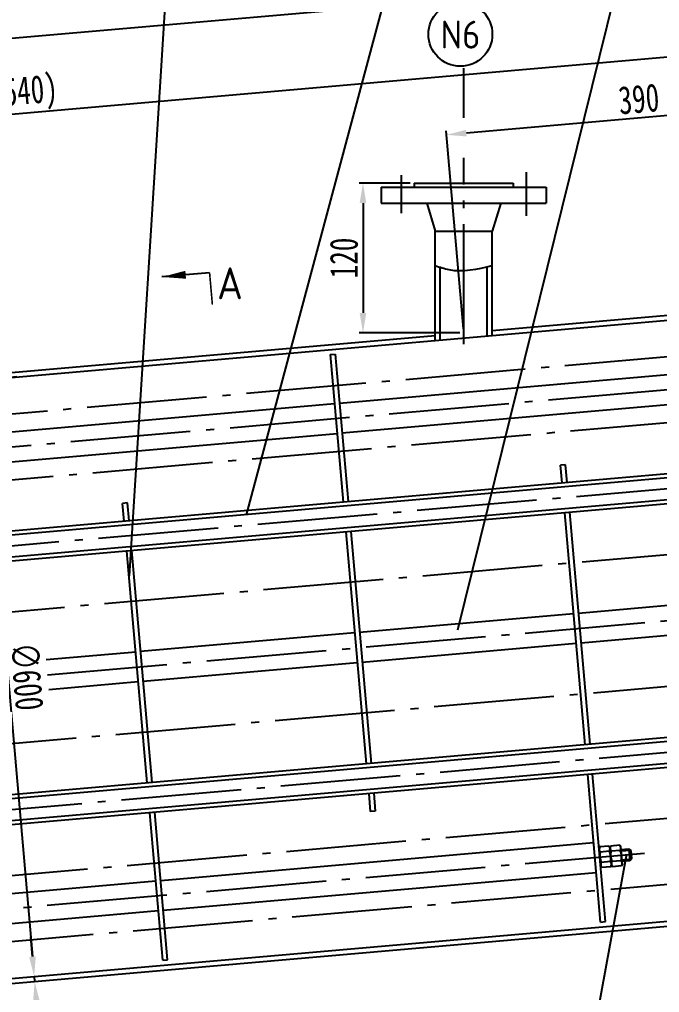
# Model space of a CAD drawing. Extents: x 3752 to 5058, y 2005 to 3221.
# Drawn here: x 3988.5 to 4068.6, y 3038.3 to 3160.2 of the extents above; entities that cross this region are included whole.
import ezdxf
from ezdxf.enums import TextEntityAlignment as Align

# ---------------------------------------------------------------- set-up
doc = ezdxf.new("R2010")
doc.units = 0
doc.linetypes.add('CENTER', pattern=[20, 15, -2, 1, -2])
doc.layers.get('0').update_dxf_attribs({"linetype": 'CONTINUOUS'})
doc.layers.get('Defpoints').update_dxf_attribs({"linetype": 'CONTINUOUS'})
for name, color, linetype in [('1', 7, 'CONTINUOUS'), ('2', 1, 'CONTINUOUS'), ('3', 2, 'CENTER'), ('pbz', 7, 'CONTINUOUS')]:
    doc.layers.add(name, color=color, linetype=linetype)
doc.styles.add('ACISOTS', font='isocp.shx', dxfattribs={"height": 1, "bigfont": 'gbcbig.shx'})
doc.styles.add('HZ5', font='GungsuhChe.ttf', dxfattribs={"width": 0.75})
doc.dimstyles.new('8', dxfattribs={"dimtxt": 3.5, "dimasz": 2.5, "dimexe": 0.5, "dimexo": 0.5, "dimtad": 1, "dimdec": 0, "dimlfac": 8, "dimzin": 0, "dimdsep": 46, "dimtxsty": 'HZ5', "dimcen": 0, "dimadec": 0, "dimazin": 0, "dimtfac": 0.857143, "dimtdec": 0, "dimtmove": 0, "dimatfit": 0, "dimfxl": 0, "dimtvp": 1.5, "dimtolj": 1, "dimtzin": 0, "dimarcsym": 0})

# ---------------------------------------------------------------- blocks, each defined once
blk = doc.blocks.new('*D24')
at = {"layer": '1', "color": 0, "lineweight": -2}
for p, q in [((3894.47, 3115.1), (3892.3, 3139.89)), ((3889.85, 3139.18), (3846.27, 3135.36)), ((3845.9, 3110.85), (3843.73, 3135.64))]:
    blk.add_line(p, q, dxfattribs=at)
at = {"layer": '1', "color": 0}
for points in [[(3889.81, 3139.59), (3889.89, 3138.76), (3892.34, 3139.39)], [(3846.23, 3135.78), (3846.3, 3134.95), (3843.78, 3135.15)]]:
    blk.add_solid(points, dxfattribs=at)
at = {"layer": 'Defpoints', "color": 0}
for p in [(3843.78, 3135.15), (3894.51, 3114.6), (3845.95, 3110.35)]:
    blk.add_point(p, dxfattribs=at)
at = {"layer": '1', "color": 0, "insert": (3867.85, 3139.64), "char_height": 3.5, "attachment_point": 5, "rotation": 5, "style": 'HZ5'}
blk.add_mtext('\\A1;390', dxfattribs=at)
blk = doc.blocks.new('*D26')
at = {"layer": '1', "color": 0, "lineweight": -2}
for p, q in [((3691.84, 3129.2), (3878.63, 3145.54)), ((3883.99, 3112.93), (3881.07, 3146.26)), ((3693.64, 3079.9), (3689.31, 3129.48))]:
    blk.add_line(p, q, dxfattribs=at)
at = {"layer": '1', "color": 0}
for points in [[(3878.59, 3145.96), (3878.66, 3145.13), (3881.12, 3145.76)], [(3691.8, 3129.62), (3691.88, 3128.79), (3689.35, 3128.98)]]:
    blk.add_solid(points, dxfattribs=at)
at = {"layer": 'Defpoints', "color": 0}
for p in [(3881.12, 3145.76), (3884.03, 3112.43), (3693.69, 3079.41)]:
    blk.add_point(p, dxfattribs=at)
at = {"layer": '1', "color": 0, "insert": (3785.03, 3139.74), "char_height": 3.5, "attachment_point": 5, "rotation": 5, "style": 'HZ5'}
blk.add_mtext('\\A1;220x7(=1540)', dxfattribs=at)
blk = doc.blocks.new('*D35')
at = {"layer": '1', "color": 0, "lineweight": -2}
for p, q in [((3790.03, 3104.83), (3785.17, 3104.41)), ((3785.88, 3101.96), (3791.98, 3032.23))]:
    blk.add_line(p, q, dxfattribs=at)
at = {"layer": '1', "color": 0}
for points in [[(3786.3, 3102), (3785.47, 3101.92), (3785.66, 3104.45)], [(3792.4, 3032.26), (3791.57, 3032.19), (3792.2, 3029.74)]]:
    blk.add_solid(points, dxfattribs=at)
at = {"layer": 'Defpoints', "color": 0}
for p in [(3790.53, 3104.88), (3792.2, 3029.74), (3792.2, 3029.74)]:
    blk.add_point(p, dxfattribs=at)
at = {"layer": '1', "color": 0, "insert": (3791.3, 3067.3), "char_height": 3.5, "attachment_point": 5, "rotation": 275, "style": 'HZ5'}
blk.add_mtext('\\A1;\\A1;∅600', dxfattribs=at)
blk = doc.blocks.new('*D36')
at = {"layer": '1', "color": 0, "lineweight": -2}
for p, q in [((3791.98, 3032.23), (3791.77, 3034.72)), ((3792.2, 3029.74), (3792.26, 3029.11)), ((3792.47, 3026.62), (3792.95, 3021.14))]:
    blk.add_line(p, q, dxfattribs=at)
at = {"layer": '1', "color": 0}
for points in [[(3792.4, 3032.26), (3791.57, 3032.19), (3792.2, 3029.74)], [(3792.89, 3026.66), (3792.06, 3026.59), (3792.26, 3029.11)]]:
    blk.add_solid(points, dxfattribs=at)
at = {"layer": 'Defpoints', "color": 0}
for p in [(3792.2, 3029.74), (3792.26, 3029.11), (3792.26, 3029.11)]:
    blk.add_point(p, dxfattribs=at)
at = {"layer": '1', "color": 0, "insert": (3795.19, 3022.84), "char_height": 3.5, "attachment_point": 5, "rotation": 275, "style": 'HZ5'}
blk.add_mtext('\\A1;5', dxfattribs=at)
blk = doc.blocks.new('*D37')
at = {"layer": '1', "color": 0, "lineweight": -2}
for p, q in [((3911.71, 3118.8), (3908.27, 3158.15)), ((3663, 3136.19), (3905.82, 3157.43)), ((3663.91, 3097.12), (3660.46, 3136.47))]:
    blk.add_line(p, q, dxfattribs=at)
at = {"layer": '1', "color": 0}
for points in [[(3905.78, 3157.85), (3905.86, 3157.02), (3908.31, 3157.65)], [(3662.96, 3136.6), (3663.03, 3135.77), (3660.51, 3135.97)]]:
    blk.add_solid(points, dxfattribs=at)
at = {"layer": 'Defpoints', "color": 0}
for p in [(3908.31, 3157.65), (3911.75, 3118.3), (3663.95, 3096.62)]:
    blk.add_point(p, dxfattribs=at)
at = {"layer": '1', "color": 0, "insert": (3784.2, 3149.17), "char_height": 3.5, "attachment_point": 5, "rotation": 5, "style": 'HZ5'}
blk.add_mtext('\\A1;1992', dxfattribs=at)
blk = doc.blocks.new('*U46')
at = {"layer": '1', "color": 7}
for p, q in [((3819.08, 3111.31), (3813.11, 3110.78)), ((3827.75, 3012.3), (3821.77, 3011.77))]:
    blk.add_line(p, q, dxfattribs=at)
for points in [[(3813.11, 3110.78, 0, 1, 0), (3816.09, 3111.05, 1, 1, 0)], [(3821.77, 3011.77, 0, 1, 0), (3824.76, 3012.03, 1, 1, 0)]]:
    blk.add_lwpolyline(points, format="xyseb", dxfattribs=at)
at = {"layer": '1', "color": 1, "const_width": 0.2}
for points in [[(3819.08, 3111.31), (3819.43, 3107.32)], [(3827.75, 3012.3), (3827.4, 3016.28)]]:
    blk.add_lwpolyline(points, dxfattribs=at)
blk = doc.blocks.new('*D71')
at = {"layer": '1', "color": 0, "lineweight": -2}
for p, q in [((3981.76, 3083.46), (3981.76, 2936.06)), ((3613.42, 3051.24), (3613.42, 2936.06)), ((3615.92, 2936.56), (3979.26, 2936.56))]:
    blk.add_line(p, q, dxfattribs=at)
at = {"layer": '1', "color": 0}
for points in [[(3615.92, 2936.98), (3615.92, 2936.15), (3613.42, 2936.56)], [(3979.26, 2936.98), (3979.26, 2936.15), (3981.76, 2936.56)]]:
    blk.add_solid(points, dxfattribs=at)
at = {"layer": 'Defpoints', "color": 0}
for p in [(3981.76, 3083.96), (3613.42, 3051.74), (3981.76, 2936.56)]:
    blk.add_point(p, dxfattribs=at)
at = {"layer": '1', "color": 0, "insert": (3797.59, 2938.94), "char_height": 3.5, "attachment_point": 5, "style": 'HZ5'}
blk.add_mtext('\\A1;~2950', dxfattribs=at)
blk = doc.blocks.new('xhbzcir')
at = {"color": 0, "const_width": 0.5}
blk.add_lwpolyline([(-0.25, 0, 1), (0.25, 0, 1)], format="xyb", close=True, dxfattribs=at)
blk = doc.blocks.new('*D174')
at = {"layer": '1', "color": 0, "lineweight": -2}
for p, q in [((4037.43, 3139.71), (4031.01, 3139.71)), ((4031.51, 3137.21), (4031.51, 3123.46)), ((4043.62, 3120.96), (4031.01, 3120.96))]:
    blk.add_line(p, q, dxfattribs=at)
at = {"layer": '1', "color": 0}
for points in [[(4031.09, 3137.21), (4031.92, 3137.21), (4031.51, 3139.71)], [(4031.09, 3123.46), (4031.92, 3123.46), (4031.51, 3120.96)]]:
    blk.add_solid(points, dxfattribs=at)
at = {"layer": 'Defpoints', "color": 0}
for p in [(4037.93, 3139.71), (4031.51, 3120.96), (4044.12, 3120.96)]:
    blk.add_point(p, dxfattribs=at)
at = {"layer": '1', "color": 0, "insert": (4029.13, 3130.34), "char_height": 3.5, "attachment_point": 5, "rotation": 90, "style": 'HZ5'}
blk.add_mtext('\\A1;120', dxfattribs=at)

msp = doc.modelspace()

# ---------------------------------------------------------------- linework, layer by layer
at = {"layer": '1'}
for p, q in [((4063.796, 3056.072), (4064.979, 3056.176)), ((4063.894, 3054.951), (4065.077, 3055.055))]:
    msp.add_line(p, q, dxfattribs=at)
at = {"layer": '1', "color": 1, "linetype": 'Continuous'}
msp.add_line((4065.134, 3055.123), (4065.046, 3056.119), dxfattribs=at)
at = {"layer": '1'}
msp.add_circle((4043.689, 3158.357), 4, dxfattribs=at)
msp.add_open_spline([(4040.553, 3129.403), (4041.117, 3129.195), (4043.412, 3128.4), (4045.842, 3128.94), (4047.678, 3129.39)], degree=3, knots=[2.4178254, 2.4178254, 2.4178254, 2.4178254, 16.6906601, 60.3254262, 60.3254262, 60.3254262, 60.3254262], dxfattribs=at)
at = {"layer": '2'}
for p, q in [((4037.928, 3139.712), (4050.303, 3139.712)), ((4037.928, 3139.712), (4037.928, 3139.212)), ((4050.303, 3139.712), (4050.303, 3139.212)), ((4033.803, 3139.212), (4054.428, 3139.212)), ((4033.803, 3139.212), (4033.803, 3137.212)), ((4054.428, 3139.212), (4054.428, 3137.212)), ((4033.803, 3137.212), (4054.428, 3137.212)), ((4039.49, 3137.212), (4040.553, 3133.712)), ((4048.74, 3137.212), (4047.678, 3133.712)), ((4040.553, 3120.023), (4040.553, 3133.712)), ((4040.553, 3133.712), (4047.678, 3133.712)), ((4047.678, 3120.646), (4047.678, 3133.712)), ((4041.178, 3120.077), (4041.178, 3129.182)), ((4047.053, 3120.591), (4047.053, 3129.239)), ((4047.678, 3121.273), (4087.117, 3124.724)), ((3865.353, 3104.695), (4087.117, 3124.096)), ((3866.117, 3105.389), (4040.553, 3120.65)), ((4027.413, 3118.246), (4028.036, 3118.3)), ((4027.413, 3118.246), (4029.03, 3099.771)), ((4028.036, 3118.3), (4029.652, 3099.825)), ((4082.745, 3116.858), (4028.577, 3112.119)), ((4083.072, 3113.122), (4028.904, 3108.383)), ((4027.954, 3112.065), (3973.786, 3107.325)), ((4028.281, 3108.329), (3974.113, 3103.59)), ((4112.461, 3107.07), (3863.412, 3085.281)), ((4112.505, 3106.572), (3863.456, 3084.783)), ((4056.853, 3104.452), (4056.23, 3104.398)), ((4056.425, 3102.167), (4056.23, 3104.398)), ((4057.048, 3102.222), (4056.853, 3104.452)), ((4112.744, 3103.832), (3863.696, 3082.043)), ((4112.788, 3103.334), (3863.739, 3081.545)), ((4002.062, 3099.658), (4001.439, 3099.604)), ((4001.634, 3097.374), (4001.439, 3099.604)), ((4002.257, 3097.428), (4002.062, 3099.658)), ((4059.293, 3069.384), (4056.752, 3098.432)), ((4059.916, 3069.438), (4057.375, 3098.486)), ((4029.357, 3096.035), (4031.898, 3066.987)), ((4029.979, 3096.089), (4032.521, 3067.041)), ((4004.503, 3064.59), (4001.961, 3093.638)), ((4005.125, 3064.645), (4002.584, 3093.693)), ((4085.255, 3088.172), (4058.482, 3085.83)), ((4057.859, 3085.776), (4031.087, 3083.433)), ((4085.581, 3084.437), (4058.809, 3082.094)), ((4030.464, 3083.379), (4003.691, 3081.036)), ((4058.186, 3082.04), (4031.413, 3079.698)), ((4003.069, 3080.982), (3991.879, 3080.003)), ((4030.791, 3079.643), (4004.018, 3077.301)), ((4003.395, 3077.246), (3992.206, 3076.267)), ((4115.329, 3074.286), (3866.281, 3052.497)), ((4115.373, 3073.788), (3866.324, 3051.999)), ((4115.613, 3071.049), (3866.564, 3049.26)), ((4115.656, 3070.55), (3866.608, 3048.762)), ((4061.237, 3047.173), (4059.62, 3065.648)), ((4061.859, 3047.228), (4060.243, 3065.702)), ((4032.225, 3063.251), (4032.42, 3061.021)), ((4032.848, 3063.306), (4033.043, 3061.076)), ((4006.446, 3042.379), (4004.83, 3060.854)), ((4007.069, 3042.434), (4005.452, 3060.909)), ((4033.043, 3061.076), (4032.42, 3061.021)), ((4060.369, 3057.09), (4006.201, 3052.351)), ((4061.142, 3056.579), (4061.057, 3056.397)), ((4061.057, 3056.397), (4061.253, 3054.156)), ((4062.287, 3056.679), (4061.142, 3056.579)), ((4062.287, 3056.679), (4062.402, 3056.515)), ((4062.487, 3056.697), (4062.402, 3056.515)), ((4062.402, 3056.515), (4062.598, 3054.273)), ((4062.402, 3056.515), (4062.598, 3054.273)), ((4063.631, 3056.797), (4062.487, 3056.697)), ((4063.631, 3056.797), (4063.747, 3056.632)), ((4063.747, 3056.632), (4063.943, 3054.391)), ((4062.343, 3056.032), (4061.199, 3055.932)), ((4063.688, 3056.15), (4062.543, 3056.05)), ((4063.779, 3056.259), (4064.776, 3056.346)), ((4064.776, 3056.346), (4064.906, 3054.852)), ((4065.046, 3056.119), (4064.776, 3056.346)), ((4061.253, 3054.156), (4061.368, 3053.991)), ((4062.456, 3054.738), (4061.312, 3054.638)), ((4062.513, 3054.091), (4061.368, 3053.991)), ((4062.598, 3054.273), (4062.513, 3054.091)), ((4062.598, 3054.273), (4062.713, 3054.109)), ((4063.801, 3054.856), (4062.657, 3054.756)), ((4063.858, 3054.209), (4062.713, 3054.109)), ((4063.943, 3054.391), (4063.858, 3054.209)), ((4064.906, 3054.852), (4063.91, 3054.765)), ((4065.134, 3055.123), (4064.906, 3054.852)), ((4060.696, 3053.354), (4006.528, 3048.615)), ((4005.578, 3052.296), (3951.41, 3047.557)), ((3892.574, 3031.79), (4113.716, 3051.137)), ((3892.574, 3031.162), (4112.952, 3050.443)), ((4005.905, 3048.561), (3951.737, 3043.821)), ((4061.237, 3047.173), (4061.859, 3047.228)), ((4006.446, 3042.379), (4007.069, 3042.434))]:
    msp.add_line(p, q, dxfattribs=at)
for centre, radius, start, end in [((4061.643, 3056.297), 0.575, 150.61575, 219.38425), ((4061.842, 3056.315), 0.575, 330.61575, 39.38425), ((4062.988, 3056.415), 0.575, 150.61575, 219.38425), ((4063.187, 3056.432), 0.575, 330.61575, 39.38425), ((4063.296, 3055.464), 2.15, 167.41205, 202.58795), ((4060.359, 3055.207), 2.15, 347.41205, 22.58795), ((4064.641, 3055.581), 2.15, 167.41205, 202.58795), ((4061.703, 3055.324), 2.15, 347.41205, 22.58795), ((4061.813, 3054.356), 0.575, 150.61575, 219.38425), ((4062.012, 3054.373), 0.575, 330.61575, 39.38425), ((4063.158, 3054.474), 0.575, 150.61575, 219.38425), ((4063.357, 3054.491), 0.575, 330.61575, 39.38425)]:
    msp.add_arc(centre, radius, start, end, dxfattribs=at)
at = {"layer": '3'}
for p, q in [((4044.115, 3147.873), (4044.115, 3154.117)), ((4044.115, 3119.558), (4044.115, 3142.884)), ((4036.303, 3140.732), (4036.303, 3135.935)), ((4051.928, 3141.101), (4051.928, 3135.628)), ((4111.564, 3121.627), (3861.768, 3099.772)), ((4089.595, 3115.575), (3863.923, 3095.832)), ((4112.281, 3113.431), (3862.485, 3091.576)), ((4112.998, 3105.235), (3863.202, 3083.38)), ((4113.715, 3097.039), (3863.919, 3075.185)), ((3992.043, 3078.135), (4142.284, 3091.28)), ((4115.149, 3080.647), (3865.353, 3058.793)), ((4115.866, 3072.451), (3866.071, 3050.597)), ((4116.583, 3064.255), (3866.788, 3042.401)), ((4117.3, 3056.059), (3867.505, 3034.205)), ((4066.729, 3055.764), (3868.942, 3038.46))]:
    msp.add_line(p, q, dxfattribs=at)
at = {"layer": 'pbz', "color": 0, "linetype": 'Continuous'}
for p, q in [((4002.297, 3090.525), (4008.078, 3183.319)), ((4016.927, 3098.19), (4039.722, 3183.319)), ((4043.362, 3083.781), (4067.938, 3183.319)), ((4064.486, 3055.67), (4045.75, 2953.513))]:
    msp.add_line(p, q, dxfattribs=at)

# ---------------------------------------------------------------- block references
at = {"layer": '1', "color": 7}
msp.add_blockref('*U46', (193.235, 17.186), dxfattribs=at)
at = {"layer": 'pbz', "color": 0, "linetype": 'Continuous', "xscale": 0.01, "yscale": 0.01, "zscale": 0.01}
for p in [(4016.927, 3098.19), (4002.297, 3090.525), (4043.362, 3083.781), (4064.486, 3055.67)]:
    msp.add_blockref('xhbzcir', p, dxfattribs=at)

# ---------------------------------------------------------------- texts
at = {"layer": '1', "style": 'ACISOTS'}
msp.add_text('N6', height=3.5, dxfattribs=at).set_placement((4043.702, 3158.32), align=Align.MIDDLE)
at = {"layer": '1', "color": 0, "style": 'ACISOTS'}
msp.add_text('A', height=4, dxfattribs=at).set_placement((4016.485, 3125.171), align=Align.RIGHT)

# ---------------------------------------------------------------- dimensions: what is measured, and where the dimension line sits
at = {"layer": '1'}
for base, p1, p2, angle, text, picture, middle in [((4106.48, 3168.259), (3862.119, 3107.235), (4109.923, 3128.915), 5, '1992', '*D37', (3982.372, 3159.785)), ((4079.288, 3156.372), (3891.858, 3090.017), (4082.204, 3123.039), 5, '220x7(=<>)', '*D26', (3983.197, 3150.349)), ((3990.371, 3040.346), (3988.699, 3115.486), (3990.371, 3040.346), 95, '\\A1;∅600', '*D35', (3989.469, 3077.91))]:
    dim = msp.add_linear_dim(base=base, p1=p1, p2=p2, angle=angle, text=text, dimstyle='8', override={"dimtxsty": 'ACISOTS'}, dxfattribs=at)
    dim.commit()
    dim.dimension.update_dxf_attribs({"geometry": picture, "text_midpoint": middle, "insert": (198.17, 10.611)})
for base, p1, p2, angle, picture, middle in [((4041.946, 3145.756), (4092.68, 3125.21), (4044.115, 3120.962), 5, '*D24', (4066.021, 3150.247)), ((3990.426, 3039.723), (3990.371, 3040.346), (3990.426, 3039.723), 95, '*D36', (3993.358, 3033.455))]:
    dim = msp.add_linear_dim(base=base, p1=p1, p2=p2, angle=angle, dimstyle='8', override={"dimtxsty": 'ACISOTS'}, dxfattribs=at)
    dim.commit()
    dim.dimension.update_dxf_attribs({"geometry": picture, "text_midpoint": middle, "insert": (198.17, 10.611)})
dim = msp.add_linear_dim(base=(4031.506, 3120.962), p1=(4037.928, 3139.712), p2=(4044.115, 3120.962), angle=90, text='120', dimstyle='8', override={"dimtxsty": 'ACISOTS'}, dxfattribs=at)
dim.commit()
dim.dimension.update_dxf_attribs({"geometry": '*D174', "text_midpoint": (4029.131, 3130.337)})
dim = msp.add_linear_dim(base=(4179.932, 2947.173), p1=(3811.589, 3062.348), p2=(4179.932, 3094.573), text='~2950', dimstyle='8', override={"dimtxsty": 'ACISOTS'}, dxfattribs=at)
dim.commit()
dim.dimension.update_dxf_attribs({"geometry": '*D71', "text_midpoint": (3995.761, 2949.548), "insert": (198.17, 10.611)})

doc.saveas('drawing.dxf')
